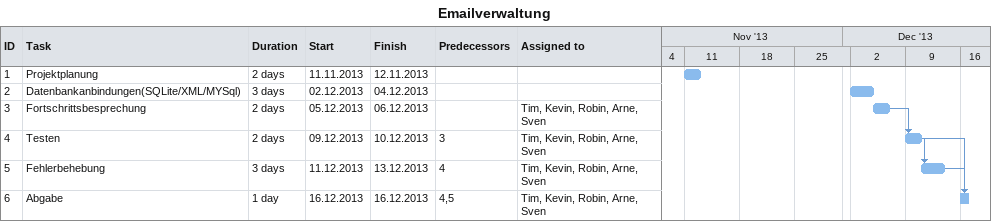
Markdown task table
Emailverwaltung

| ID | Task | Duration | Start | Finish | Predecessors | Resources |
|---|---|---|---|---|---|---|
| 1 | Projektplanung | 2d | 2013-11-11 | 2013-11-12 |  |  |
| 2 | Datenbankanbindungen(SQLite/XML/MYSql) | 3d | 2013-12-02 | 2013-12-04 |  |  |
| 3 | Fortschrittsbesprechung | 2d | 2013-12-05 | 2013-12-06 |  | Tim, Kevin, Robin, Arne, Sven |
| 4 | Testen | 2d | 2013-12-09 | 2013-12-10 | 3 | Tim, Kevin, Robin, Arne, Sven |
| 5 | Fehlerbehebung | 3d | 2013-12-11 | 2013-12-13 | 4 | Tim, Kevin, Robin, Arne, Sven |
| 6 | Abgabe | 1d | 2013-12-16 | 2013-12-16 | 4, 5 | Tim, Kevin, Robin, Arne, Sven |
